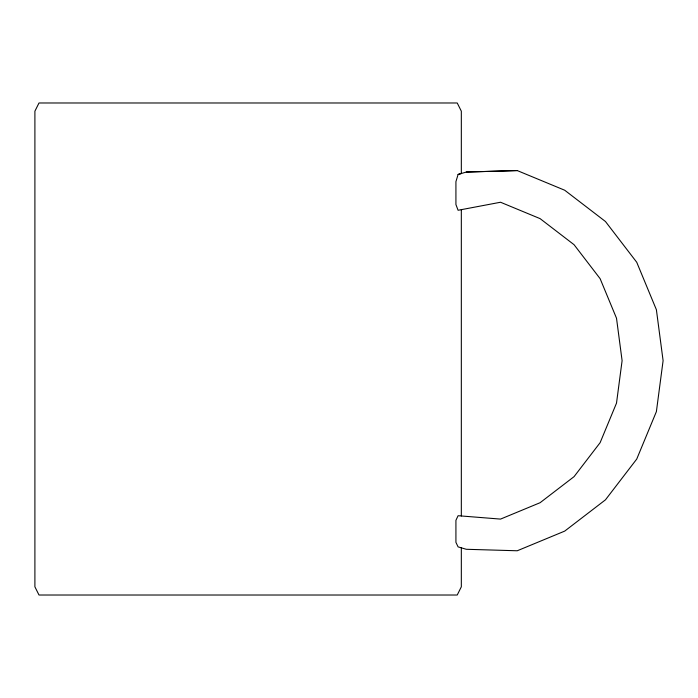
<?xml version="1.0" encoding="UTF-8"?>
<svg xmlns="http://www.w3.org/2000/svg" width="698" height="698" viewBox="0 0 698 698"><rect width="100%" height="100%" fill="white"/><g stroke="black" fill="none" stroke-linecap="round" stroke-linejoin="round"><path stroke-width="1.05" d="M461.326 547.825L461.326 586.817L457.225 595.019L39.001 595.019L34.9 586.817L34.9 111.183L39.001 102.981L457.225 102.981L461.326 111.183L461.326 173.497L458.089 174.456L455.925 181.646L455.925 204.558L458.089 210.273L500.536 202.246L540.095 218.631L574.061 244.701L600.123 278.668L616.509 318.218L622.101 360.674L616.509 403.121L600.123 442.672L574.061 476.647L540.095 502.708L500.536 519.094L458.089 515.717L455.925 520.315L455.925 542.355L458.089 546.883L466.29 549.282L517.227 550.774L564.691 531.117L605.454 499.838L636.733 459.075L656.39 411.611L663.1 360.674L656.39 309.729L636.733 262.265L605.454 221.502L564.691 190.222L517.227 170.565L466.29 172.022M458.089 174.456L466.29 172.057L517.227 170.565M461.326 209.662L461.326 515.97"/></g></svg>
